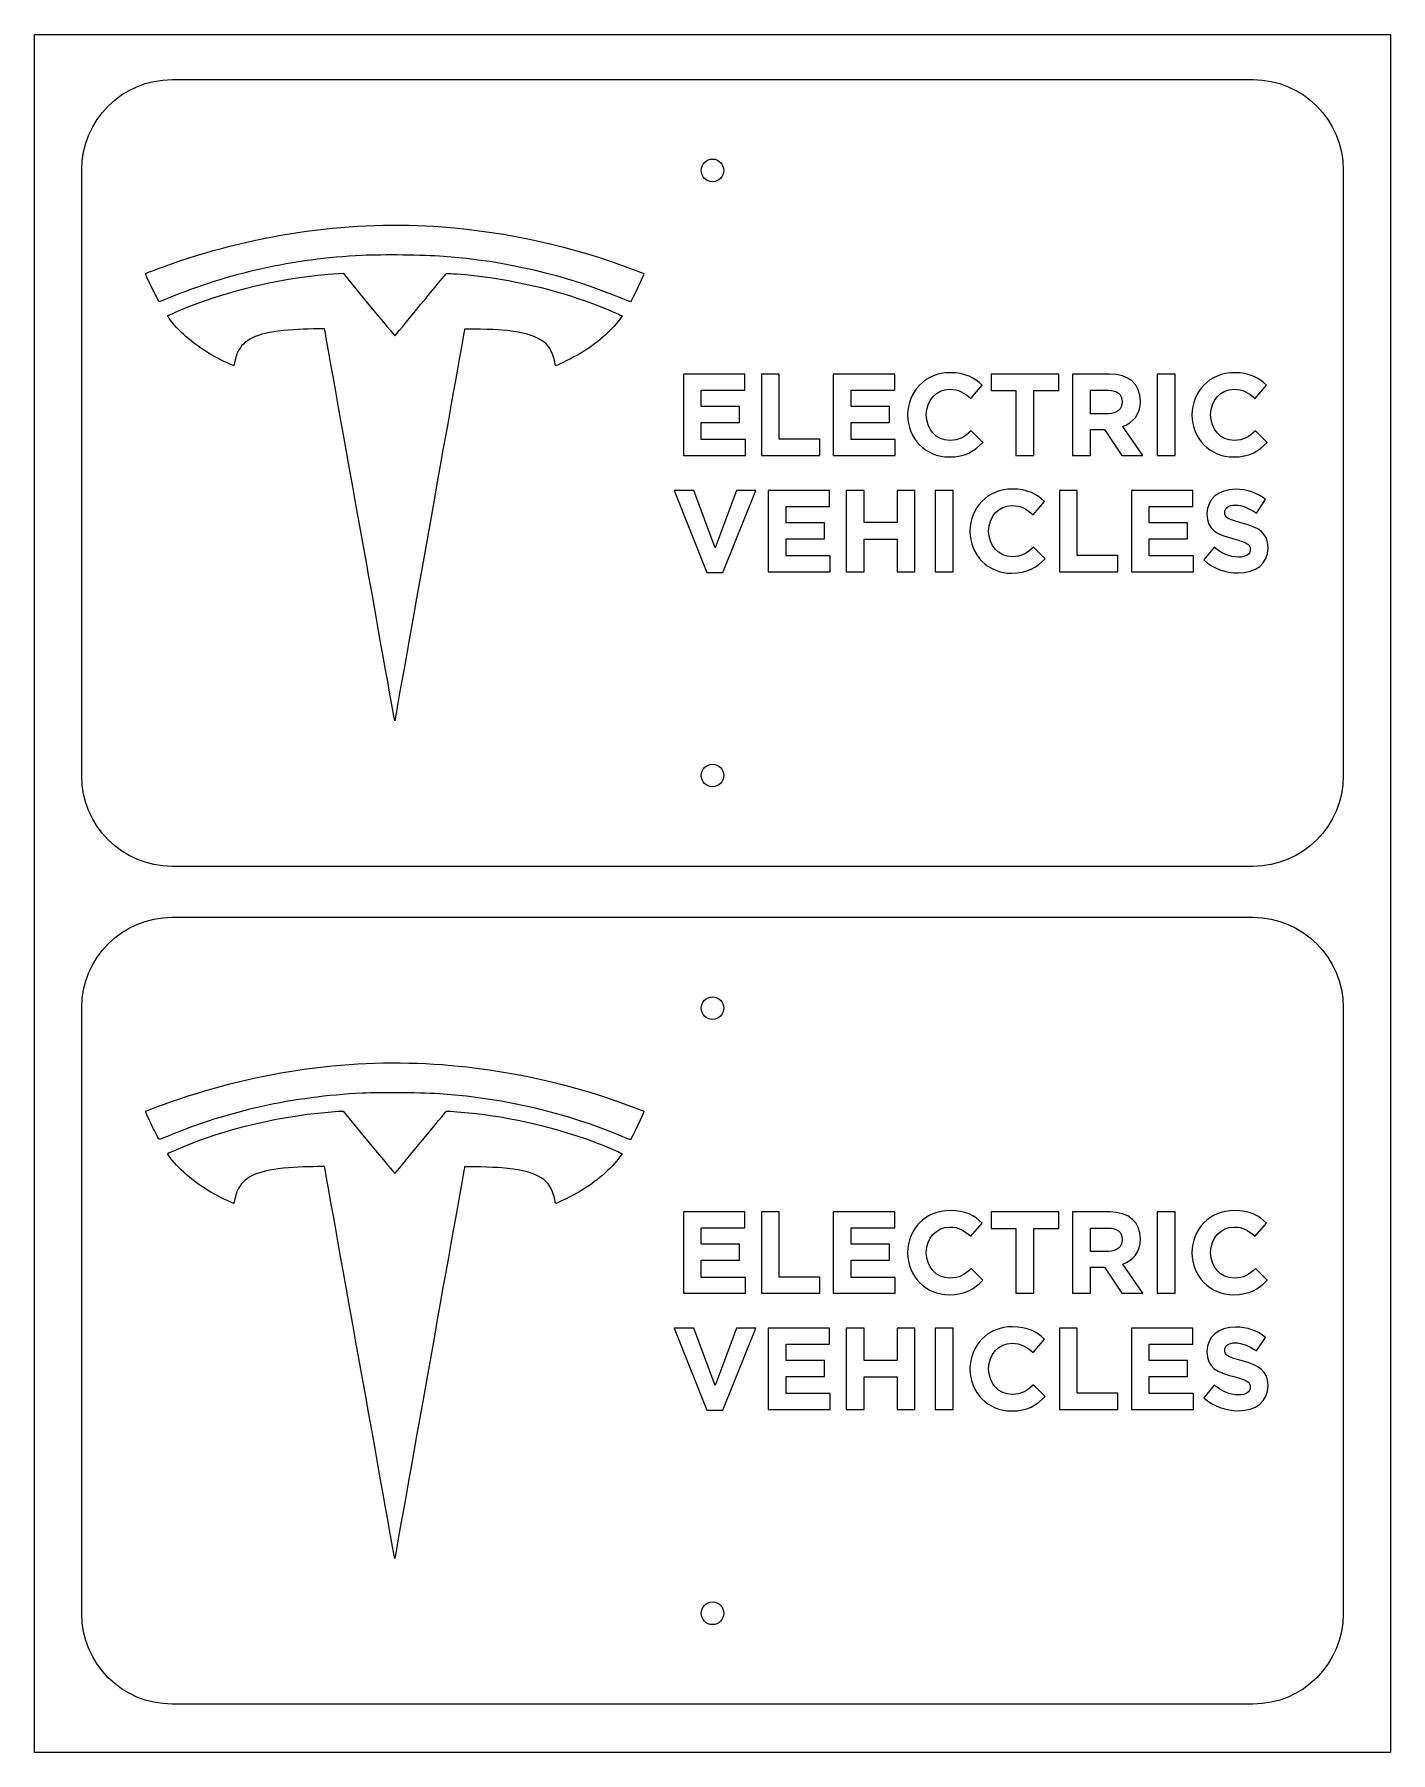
# Model space of a CAD drawing. Extents: x 0 to 300, y 0 to 380.
import ezdxf

# ---------------------------------------------------------------- set-up
doc = ezdxf.new("R2010")
doc.units = 0
doc.layers.add('Ebene_1', color=7, linetype='CONTINUOUS')

msp = doc.modelspace()

# ---------------------------------------------------------------- linework, layer by layer
at = {"layer": 'Ebene_1', "color": 7}
for points in [[(0, 380), (300, 380), (300, 0), (0, 0)], [(30.5, 370)], [(130.00575, 321.55504)], [(157.28191, 286.8575), (157.28191, 290.38072), (147.50949, 290.38072), (147.50949, 294.1611), (155.99607, 294.1611), (155.99607, 297.68432), (147.50949, 297.68432), (147.50949, 301.33612), (157.15333, 301.33612), (157.15333, 304.85933), (143.57481, 304.85933), (143.57481, 286.8575)], [(173.73872, 286.8575), (173.73872, 290.45787), (164.76352, 290.45787), (164.76352, 304.85933), (160.80312, 304.85933), (160.80312, 286.8575)], [(190.43261, 286.8575), (190.43261, 290.38072), (180.66018, 290.38072), (180.66018, 294.1611), (189.14676, 294.1611), (189.14676, 297.68432), (180.66018, 297.68432), (180.66018, 301.33612), (190.30402, 301.33612), (190.30402, 304.85933), (176.7255, 304.85933), (176.7255, 286.8575)], [(226.57007, 301.20753), (226.57007, 304.85933), (211.65427, 304.85933), (211.65427, 301.20753), (217.13197, 301.20753), (217.13197, 286.8575), (221.09237, 286.8575), (221.09237, 301.20753)], [(252.34082, 286.8575), (252.34082, 304.85933), (248.38041, 304.85933), (248.38041, 286.8575)], [(209.76971, 289.76352)], [(272.65556, 289.76352)], [(159.55766, 279.14243), (155.28865, 279.14243), (150.58246, 266.464), (145.87627, 279.14243), (141.5044, 279.14243), (148.78228, 261.01202), (152.27978, 261.01202)], [(176.04219, 261.1406), (176.04219, 264.66382), (166.26977, 264.66382), (166.26977, 268.4442), (174.75635, 268.4442), (174.75635, 271.96742), (166.26977, 271.96742), (166.26977, 275.61922), (175.91361, 275.61922), (175.91361, 279.14243), (162.33508, 279.14243), (162.33508, 261.1406)], [(194.7878, 261.1406), (194.7878, 279.14243), (190.8274, 279.14243), (190.8274, 272.01885), (183.5238, 272.01885), (183.5238, 279.14243), (179.5634, 279.14243), (179.5634, 261.1406), (183.5238, 261.1406), (183.5238, 268.36705), (190.8274, 268.36705), (190.8274, 261.1406)], [(203.24263, 261.1406), (203.24263, 279.14243), (199.28223, 279.14243), (199.28223, 261.1406)], [(239.66339, 261.1406), (239.66339, 264.74097), (230.68819, 264.74097), (230.68819, 279.14243), (226.72779, 279.14243), (226.72779, 261.1406)], [(256.35728, 261.1406), (256.35728, 264.66382), (246.58486, 264.66382), (246.58486, 268.4442), (255.07143, 268.4442), (255.07143, 271.96742), (246.58486, 271.96742), (246.58486, 275.61922), (256.22869, 275.61922), (256.22869, 279.14243), (242.65017, 279.14243), (242.65017, 261.1406)], [(272.89123, 266.464)], [(223.55738, 264.04662)], [(30.500003, 184.72984)], [(130.005747, 136.28488)], [(157.28191, 101.5869), (157.28191, 105.11012), (147.50949, 105.11012), (147.50949, 108.8905), (155.99607, 108.8905), (155.99607, 112.41372), (147.50949, 112.41372), (147.50949, 116.06552), (157.15333, 116.06552), (157.15333, 119.58873), (143.57481, 119.58873), (143.57481, 101.5869)], [(173.73872, 101.5869), (173.73872, 105.18727), (164.76352, 105.18727), (164.76352, 119.58873), (160.80312, 119.58873), (160.80312, 101.5869)], [(190.43261, 101.5869), (190.43261, 105.11012), (180.66018, 105.11012), (180.66018, 108.8905), (189.14676, 108.8905), (189.14676, 112.41372), (180.66018, 112.41372), (180.66018, 116.06552), (190.30402, 116.06552), (190.30402, 119.58873), (176.7255, 119.58873), (176.7255, 101.5869)], [(226.57007, 115.93693), (226.57007, 119.58873), (211.65427, 119.58873), (211.65427, 115.93693), (217.13197, 115.93693), (217.13197, 101.5869), (221.09237, 101.5869), (221.09237, 115.93693)], [(252.34082, 101.5869), (252.34082, 119.58873), (248.38041, 119.58873), (248.38041, 101.5869)], [(209.76971, 104.49292)], [(272.65556, 104.49292)], [(159.55766, 93.87183), (155.28865, 93.87183), (150.58246, 81.1934), (145.87627, 93.87183), (141.5044, 93.87183), (148.78228, 75.74142), (152.27978, 75.74142)], [(176.04219, 75.87), (176.04219, 79.39322), (166.26977, 79.39322), (166.26977, 83.1736), (174.75635, 83.1736), (174.75635, 86.69682), (166.26977, 86.69682), (166.26977, 90.34862), (175.91361, 90.34862), (175.91361, 93.87183), (162.33508, 93.87183), (162.33508, 75.87)], [(194.7878, 75.87), (194.7878, 93.87183), (190.8274, 93.87183), (190.8274, 86.74825), (183.5238, 86.74825), (183.5238, 93.87183), (179.5634, 93.87183), (179.5634, 75.87), (183.5238, 75.87), (183.5238, 83.09645), (190.8274, 83.09645), (190.8274, 75.87)], [(203.24263, 75.87), (203.24263, 93.87183), (199.28223, 93.87183), (199.28223, 75.87)], [(239.66339, 75.87), (239.66339, 79.47037), (230.68819, 79.47037), (230.68819, 93.87183), (226.72779, 93.87183), (226.72779, 75.87)], [(256.35728, 75.87), (256.35728, 79.39322), (246.58486, 79.39322), (246.58486, 83.1736), (255.07143, 83.1736), (255.07143, 86.69682), (246.58486, 86.69682), (246.58486, 90.34862), (256.22869, 90.34862), (256.22869, 93.87183), (242.65017, 93.87183), (242.65017, 75.87)], [(272.89123, 81.1934)], [(223.55738, 78.77602)]]:
    msp.add_lwpolyline(points, close=True, dxfattribs=at)
for points in [[(30.5, 370), (269.5, 370)], [(10.5, 216), (10.5, 350)], [(289.5, 350), (289.5, 216)], [(67.23387, 327.10348), (68.29693, 327.16888), (74.00301, 320.21581)], [(129.60827, 317.93461), (130.00521, 317.7321), (129.49319, 317.02814)], [(237.84533, 304.85929), (229.61592, 304.85929), (229.61592, 286.85746), (233.57632, 286.85746), (233.57632, 292.61805), (236.68807, 292.61805), (240.5456, 286.85746), (245.17465, 286.8575)], [(207.12087, 299.48447), (209.64112, 302.39048)], [(237.58816, 296.11558), (233.57632, 296.11558), (233.57632, 301.28468), (237.51101, 301.28468)], [(270.00672, 299.48447), (272.52698, 302.39048)], [(240.62275, 298.71299), (240.62275, 298.66156)], [(244.63459, 298.86729), (244.63459, 298.91869)], [(193.15659, 295.85839), (193.15659, 295.80699)], [(197.29701, 295.85842), (197.29701, 295.90982)], [(245.17465, 286.8575), (240.77706, 293.28673)], [(256.04245, 295.85839), (256.04245, 295.80699)], [(260.18287, 295.85842), (260.18287, 295.90982)], [(209.76971, 289.76351), (207.24945, 292.30948)], [(272.65556, 289.76351), (270.13531, 292.30948)], [(220.90854, 273.76757), (223.4288, 276.67358)], [(259.36414, 273.97327), (259.36414, 273.92187)], [(263.29883, 274.28191), (263.29883, 274.33331)], [(270.29382, 274.12758), (272.35118, 277.11074)], [(206.94426, 270.14149), (206.94426, 270.09009)], [(211.08468, 270.14152), (211.08468, 270.19292)], [(223.55738, 264.04661), (221.03712, 266.59258)], [(260.98431, 266.56687), (258.64407, 263.76372)], [(268.95655, 266.12965), (268.95655, 266.07825)], [(272.89123, 266.464), (272.89123, 266.5154)], [(79.80575, 228.64034), (79.72555, 228.18473), (79.65835, 228.53913)], [(269.5, 196), (30.5, 196)], [(30.500003, 184.72984), (269.499997, 184.72984)], [(10.500003, 30.72984), (10.500003, 164.72984)], [(289.499997, 164.72984), (289.499997, 30.72984)], [(67.233871, 141.83332), (68.296935, 141.89872), (74.003013, 134.94565)], [(129.608267, 132.66445), (130.005207, 132.46194), (129.493187, 131.75798)], [(237.84533, 119.58869), (229.61592, 119.58869), (229.61592, 101.58686), (233.57632, 101.58686), (233.57632, 107.34745), (236.68807, 107.34745), (240.5456, 101.58686), (245.17465, 101.5869)], [(207.12087, 114.21387), (209.64112, 117.11988)], [(237.58816, 110.84498), (233.57632, 110.84498), (233.57632, 116.01408), (237.51101, 116.01408)], [(270.00672, 114.21387), (272.52698, 117.11988)], [(193.15659, 110.58779), (193.15659, 110.53639)], [(197.29701, 110.58782), (197.29701, 110.63922)], [(240.62275, 113.44239), (240.62275, 113.39096)], [(244.63459, 113.59669), (244.63459, 113.64809)], [(256.04245, 110.58779), (256.04245, 110.53639)], [(260.18287, 110.58782), (260.18287, 110.63922)], [(209.76971, 104.49291), (207.24945, 107.03888)], [(245.17465, 101.5869), (240.77706, 108.01613)], [(272.65556, 104.49291), (270.13531, 107.03888)], [(220.90854, 88.49697), (223.4288, 91.40298)], [(270.29382, 88.85698), (272.35118, 91.84014)], [(259.36414, 88.70267), (259.36414, 88.65127)], [(263.29883, 89.01131), (263.29883, 89.06271)], [(206.94426, 84.87089), (206.94426, 84.81949)], [(211.08468, 84.87092), (211.08468, 84.92232)], [(223.55738, 78.77601), (221.03712, 81.32198)], [(260.98431, 81.29627), (258.64407, 78.49312)], [(268.95655, 80.85905), (268.95655, 80.80765)], [(272.89123, 81.1934), (272.89123, 81.2448)], [(79.805744, 43.37018), (79.725554, 42.91457), (79.658352, 43.26897)], [(269.499997, 10.72984), (30.500003, 10.72984)]]:
    msp.add_lwpolyline(points, dxfattribs=at)
for points in [[(10.5, 350), (10.5, 361.08), (19.42, 370), (30.5, 370)], [(269.5, 370), (280.58, 370), (289.5, 361.08), (289.5, 350)], [(147.50002, 349.9125), (147.50002, 350.575541), (147.763412, 351.211426), (148.232253, 351.680267)], [(148.232253, 348.144733), (147.763412, 348.613574), (147.50002, 349.249459), (147.50002, 349.9125)], [(148.232253, 351.680267), (148.701094, 352.149108), (149.336979, 352.4125), (150.00002, 352.4125)], [(150.00002, 352.4125), (150.663061, 352.4125), (151.298946, 352.149108), (151.767787, 351.680267)], [(151.767787, 351.680267), (152.236628, 351.211426), (152.50002, 350.575541), (152.50002, 349.9125)], [(152.50002, 349.9125), (152.50002, 349.249459), (152.236628, 348.613574), (151.767787, 348.144733)], [(150.00002, 347.4125), (149.336979, 347.4125), (148.701094, 347.675892), (148.232253, 348.144733)], [(151.767787, 348.144733), (151.298946, 347.675892), (150.663061, 347.4125), (150.00002, 347.4125)], [(30.33008, 329.25633), (49.78156, 336.09247), (70.55523, 338.92537), (90.21649, 337.42303)], [(90.21649, 337.42303), (104.92191, 336.29936), (118.78108, 333.19741), (132.88878, 327.87213)], [(72.48814, 331.09974), (57.1368, 330.34284), (43.01329, 327.21433), (29.43976, 321.56408)], [(90.46959, 330.89415), (86.06613, 331.21356), (76.91795, 331.31816), (72.48814, 331.09974)], [(130.00575, 321.55504), (117.91369, 326.6548), (104.17566, 329.89996), (90.46959, 330.89415)], [(26.30905, 323.31966), (25.10338, 325.75234), (24.54151, 327.01605), (24.6274, 327.10194)], [(24.6274, 327.10194), (24.7153, 327.18974), (28.25518, 328.52712), (30.33008, 329.25633)], [(31.84875, 318.82549), (42.05686, 323.26646), (55.32586, 326.37061), (67.23387, 327.10348)], [(85.44654, 320.23679), (88.51728, 323.97886), (91.07661, 327.06954), (91.13391, 327.10497)], [(91.13391, 327.10497), (91.2535, 327.17887), (93.80732, 327.01417), (96.03807, 326.78867)], [(134.83862, 327.11115), (134.95395, 326.99583), (132.13308, 321.10712), (131.84725, 320.8665)], [(132.88878, 327.87213), (133.93914, 327.47565), (134.81657, 327.13321), (134.83862, 327.11115)], [(27.6101, 320.90596), (27.5389, 320.93326), (26.95346, 322.01943), (26.30905, 323.31966)], [(96.03807, 326.78867), (105.44546, 325.83775), (114.89374, 323.66088), (123.47545, 320.46712)], [(29.43976, 321.56408), (28.50461, 321.17481), (27.68126, 320.87865), (27.6101, 320.90596)], [(74.00301, 320.21581), (77.14135, 316.39163), (79.74381, 313.30106), (79.78625, 313.34788)], [(79.78625, 313.34788), (79.82865, 313.39458), (82.37582, 316.49472), (85.44654, 320.23679)], [(123.47545, 320.46712), (125.50077, 319.71337), (128.7586, 318.36807), (129.60827, 317.93461)], [(131.84725, 320.8665), (131.80895, 320.8342), (130.98022, 321.14406), (130.00575, 321.55504)], [(29.4695, 317.72685), (29.4695, 317.77065), (29.64035, 317.87722), (29.84916, 317.96363)], [(30.06945, 316.851), (29.73947, 317.28891), (29.4695, 317.68305), (29.4695, 317.72685)], [(29.84916, 317.96363), (30.05798, 318.05003), (30.95781, 318.43788), (31.84875, 318.82549)], [(39.82265, 308.77551), (35.61714, 311.13656), (32.31549, 313.87027), (30.06945, 316.851)], [(129.49319, 317.02814), (127.50335, 314.29235), (124.3839, 311.60385), (120.52077, 309.29526)], [(57.41312, 314.69031), (50.66038, 314.28761), (47.18726, 313.10508), (45.5086, 310.63706)], [(64.19653, 314.86183), (64.19653, 314.93973), (59.68223, 314.82573), (57.41312, 314.69031)], [(79.65835, 228.53913), (79.48073, 229.47592), (64.19653, 314.80695), (64.19653, 314.86183)], [(95.16755, 314.81562), (95.12545, 314.76942), (82.47546, 243.80688), (79.80575, 228.64034)], [(103.37832, 314.60062), (101.80272, 314.73432), (95.24988, 314.90592), (95.16755, 314.81562)], [(114.85168, 308.62115), (113.78024, 312.33668), (110.61451, 313.98653), (103.37832, 314.60062)], [(44.11719, 306.73492), (44.03499, 306.65272), (41.22868, 307.98614), (39.82265, 308.77551)], [(45.5086, 310.63706), (44.8897, 309.72712), (44.63132, 309.07831), (44.36119, 307.75615)], [(115.17153, 307.2281), (115.13163, 307.52245), (114.98774, 308.14933), (114.85168, 308.62115)], [(120.52077, 309.29526), (119.45834, 308.66034), (115.94132, 306.8951), (115.46178, 306.75605)], [(44.36119, 307.75615), (44.25146, 307.21892), (44.14165, 306.75938), (44.11719, 306.73492)], [(115.46178, 306.75605), (115.26389, 306.69855), (115.23736, 306.74175), (115.17153, 307.2281)], [(202.54326, 305.1679), (197.01412, 305.1679), (193.15659, 300.97605), (193.15659, 295.85839)], [(209.64112, 302.39048), (207.96952, 304.03636), (205.93789, 305.1679), (202.54326, 305.1679)], [(244.63459, 298.91869), (244.63459, 302.62192), (242.08862, 304.85929), (237.84533, 304.85929)], [(265.42911, 305.1679), (259.89998, 305.1679), (256.04245, 300.97605), (256.04245, 295.85839)], [(272.52698, 302.39048), (270.85538, 304.03636), (268.82374, 305.1679), (265.42911, 305.1679)], [(197.29701, 295.90982), (197.29701, 298.99585), (199.48295, 301.5161), (202.51754, 301.5161)], [(202.51754, 301.5161), (204.31772, 301.5161), (205.73215, 300.7446), (207.12087, 299.48447)], [(237.51101, 301.28468), (239.43978, 301.28468), (240.62275, 300.41031), (240.62275, 298.71299)], [(260.18287, 295.90982), (260.18287, 298.99585), (262.3688, 301.5161), (265.4034, 301.5161)], [(265.4034, 301.5161), (267.20358, 301.5161), (268.61801, 300.7446), (270.00672, 299.48447)], [(240.62275, 298.66156), (240.62275, 297.14426), (239.51693, 296.11558), (237.58816, 296.11558)], [(240.77706, 293.28673), (243.06586, 294.13538), (244.63459, 295.96128), (244.63459, 298.86729)], [(193.15659, 295.80699), (193.15659, 290.63789), (197.09127, 286.54891), (202.38896, 286.54891)], [(202.51754, 290.2007), (199.43151, 290.2007), (197.29701, 292.77239), (197.29701, 295.85842)], [(256.04245, 295.80699), (256.04245, 290.63789), (259.97713, 286.54891), (265.27481, 286.54891)], [(265.4034, 290.2007), (262.31737, 290.2007), (260.18287, 292.77239), (260.18287, 295.85842)], [(202.38896, 286.54891), (205.86074, 286.54891), (207.91809, 287.78332), (209.76971, 289.76352)], [(207.24945, 292.30948), (205.83502, 291.02364), (204.57489, 290.2007), (202.51754, 290.2007)], [(265.27481, 286.54891), (268.74659, 286.54891), (270.80395, 287.78332), (272.65556, 289.76352)], [(270.13531, 292.30948), (268.72088, 291.02364), (267.46075, 290.2007), (265.4034, 290.2007)], [(216.33093, 279.451), (210.8018, 279.451), (206.94426, 275.25915), (206.94426, 270.14149)], [(223.4288, 276.67358), (221.7572, 278.31946), (219.72556, 279.451), (216.33093, 279.451)], [(265.66478, 279.39954), (261.98727, 279.39954), (259.36414, 277.23932), (259.36414, 273.97327)], [(272.35118, 277.11074), (270.52528, 278.5766), (268.28791, 279.39954), (265.66478, 279.39954)], [(211.08468, 270.19292), (211.08468, 273.27895), (213.27062, 275.7992), (216.30521, 275.7992)], [(216.30521, 275.7992), (218.1054, 275.7992), (219.51983, 275.0277), (220.90854, 273.76757)], [(259.36414, 273.92187), (259.36414, 270.34722), (261.70438, 269.34426), (265.33046, 268.41845)], [(263.29883, 274.33331), (263.29883, 275.20768), (264.09605, 275.90204), (265.61335, 275.90204)], [(267.18208, 271.91595), (264.07033, 272.71318), (263.29883, 273.09893), (263.29883, 274.28191)], [(265.61335, 275.90204), (267.13065, 275.90204), (268.69938, 275.2334), (270.29382, 274.12758)], [(206.94426, 270.09009), (206.94426, 264.92099), (210.87895, 260.83201), (216.17663, 260.83201)], [(216.30521, 264.4838), (213.21919, 264.4838), (211.08468, 267.05549), (211.08468, 270.14152)], [(272.89123, 266.5154), (272.89123, 269.65286), (270.83388, 270.96443), (267.18208, 271.91595)], [(221.03712, 266.59258), (219.62269, 265.30674), (218.36257, 264.4838), (216.30521, 264.4838)], [(266.35914, 264.38093), (264.30179, 264.38093), (262.60447, 265.22959), (260.98431, 266.56687)], [(265.33046, 268.41845), (268.33934, 267.64695), (268.95655, 267.13261), (268.95655, 266.12965)], [(266.28199, 260.88343), (270.16524, 260.88343), (272.89123, 262.88935), (272.89123, 266.464)], [(268.95655, 266.07825), (268.95655, 265.02385), (267.9793, 264.38093), (266.35914, 264.38093)], [(216.17663, 260.83201), (219.64841, 260.83201), (221.70576, 262.06642), (223.55738, 264.04662)], [(258.64407, 263.76372), (260.80429, 261.83496), (263.556, 260.88343), (266.28199, 260.88343)], [(147.50002, 216.08751), (147.50002, 216.750551), (147.763412, 217.386436), (148.232253, 217.855277)], [(148.232253, 217.855277), (148.701094, 218.324118), (149.336979, 218.58751), (150.00002, 218.58751)], [(150.00002, 218.58751), (150.663061, 218.58751), (151.298946, 218.324118), (151.767787, 217.855277)], [(151.767787, 217.855277), (152.236628, 217.386436), (152.50002, 216.750551), (152.50002, 216.08751)], [(30.5, 196), (19.42, 196), (10.5, 204.92), (10.5, 216)], [(148.232253, 214.319743), (147.763412, 214.788584), (147.50002, 215.424469), (147.50002, 216.08751)], [(150.00002, 213.58751), (149.336979, 213.58751), (148.701094, 213.850902), (148.232253, 214.319743)], [(151.767787, 214.319743), (151.298946, 213.850902), (150.663061, 213.58751), (150.00002, 213.58751)], [(152.50002, 216.08751), (152.50002, 215.424469), (152.236628, 214.788584), (151.767787, 214.319743)], [(289.5, 216), (289.5, 204.92), (280.58, 196), (269.5, 196)], [(10.500003, 164.72984), (10.500003, 175.80984), (19.420003, 184.72984), (30.500003, 184.72984)], [(269.499997, 184.72984), (280.579997, 184.72984), (289.499997, 175.80984), (289.499997, 164.72984)], [(147.500017, 164.64234), (147.500017, 165.305381), (147.763409, 165.941266), (148.23225, 166.410107)], [(148.23225, 162.874573), (147.763409, 163.343414), (147.500017, 163.979299), (147.500017, 164.64234)], [(148.23225, 166.410107), (148.701091, 166.878948), (149.336976, 167.14234), (150.000017, 167.14234)], [(150.000017, 167.14234), (150.663058, 167.14234), (151.298943, 166.878948), (151.767784, 166.410107)], [(151.767784, 166.410107), (152.236625, 165.941266), (152.500017, 165.305381), (152.500017, 164.64234)], [(152.500017, 164.64234), (152.500017, 163.979299), (152.236625, 163.343414), (151.767784, 162.874573)], [(150.000017, 162.14234), (149.336976, 162.14234), (148.701091, 162.405732), (148.23225, 162.874573)], [(151.767784, 162.874573), (151.298943, 162.405732), (150.663058, 162.14234), (150.000017, 162.14234)], [(30.330076, 143.98617), (49.781563, 150.82231), (70.555231, 153.65521), (90.216484, 152.15287)], [(90.216484, 152.15287), (104.921907, 151.0292), (118.781077, 147.92725), (132.888777, 142.60197)], [(72.488134, 145.82958), (57.136802, 145.07268), (43.013291, 141.94417), (29.439764, 136.29392)], [(90.46959, 145.62399), (86.066124, 145.9434), (76.917952, 146.048), (72.488134, 145.82958)], [(130.005747, 136.28488), (117.913687, 141.38464), (104.175657, 144.6298), (90.46959, 145.62399)], [(26.30905, 138.0495), (25.10338, 140.48218), (24.541512, 141.74589), (24.627401, 141.83178)], [(24.627401, 141.83178), (24.715301, 141.91958), (28.255177, 143.25696), (30.330076, 143.98617)], [(31.848753, 133.55533), (42.056857, 137.9963), (55.325864, 141.10045), (67.233871, 141.83332)], [(85.446539, 134.96663), (88.517282, 138.7087), (91.076608, 141.79938), (91.133911, 141.83481)], [(91.133911, 141.83481), (91.2535, 141.90871), (93.807317, 141.74401), (96.038064, 141.51851)], [(96.038064, 141.51851), (105.445457, 140.56759), (114.893737, 138.39072), (123.475447, 135.19696)], [(134.838617, 141.84099), (134.953947, 141.72567), (132.133077, 135.83696), (131.847247, 135.59634)], [(132.888777, 142.60197), (133.939137, 142.20549), (134.816567, 141.86305), (134.838617, 141.84099)], [(27.610096, 135.6358), (27.538936, 135.6631), (26.953461, 136.74927), (26.30905, 138.0495)], [(29.439764, 136.29392), (28.504607, 135.90465), (27.681261, 135.60849), (27.610096, 135.6358)], [(29.849156, 132.69347), (30.057979, 132.77987), (30.957805, 133.16772), (31.848753, 133.55533)], [(74.003013, 134.94565), (77.141347, 131.12147), (79.743815, 128.0309), (79.786244, 128.07772)], [(79.786244, 128.07772), (79.828644, 128.12442), (82.375822, 131.22456), (85.446539, 134.96663)], [(123.475447, 135.19696), (125.500767, 134.44321), (128.758597, 133.09791), (129.608267, 132.66445)], [(131.847247, 135.59634), (131.808947, 135.56404), (130.980217, 135.8739), (130.005747, 136.28488)], [(29.4695, 132.45669), (29.4695, 132.50049), (29.64035, 132.60706), (29.849156, 132.69347)], [(30.069451, 131.58084), (29.739468, 132.01875), (29.4695, 132.41289), (29.4695, 132.45669)], [(39.822649, 123.50535), (35.617142, 125.8664), (32.315491, 128.60011), (30.069451, 131.58084)], [(57.413117, 129.42015), (50.660376, 129.01745), (47.187257, 127.83492), (45.508605, 125.3669)], [(64.196526, 129.59167), (64.196526, 129.66957), (59.682226, 129.55557), (57.413117, 129.42015)], [(79.658352, 43.26897), (79.48073, 44.20576), (64.196526, 129.53679), (64.196526, 129.59167)], [(95.167545, 129.54546), (95.125485, 129.49926), (82.475458, 58.53672), (79.805744, 43.37018)], [(103.378317, 129.33046), (101.802717, 129.46416), (95.249878, 129.63576), (95.167545, 129.54546)], [(114.851677, 123.35099), (113.780237, 127.06652), (110.614507, 128.71637), (103.378317, 129.33046)], [(129.493187, 131.75798), (127.503347, 129.02219), (124.383897, 126.33369), (120.520767, 124.0251)], [(44.117188, 121.46476), (44.034988, 121.38256), (41.228684, 122.71598), (39.822649, 123.50535)], [(44.361195, 122.48599), (44.251456, 121.94876), (44.141646, 121.48922), (44.117188, 121.46476)], [(45.508605, 125.3669), (44.889695, 124.45696), (44.631321, 123.80815), (44.361195, 122.48599)], [(115.171527, 121.95794), (115.131627, 122.25229), (114.987737, 122.87917), (114.851677, 123.35099)], [(115.461777, 121.48589), (115.263887, 121.42839), (115.237357, 121.47159), (115.171527, 121.95794)], [(120.520767, 124.0251), (119.458337, 123.39018), (115.941317, 121.62494), (115.461777, 121.48589)], [(202.54326, 119.8973), (197.01412, 119.8973), (193.15659, 115.70545), (193.15659, 110.58779)], [(209.64112, 117.11988), (207.96952, 118.76576), (205.93789, 119.8973), (202.54326, 119.8973)], [(244.63459, 113.64809), (244.63459, 117.35132), (242.08862, 119.58869), (237.84533, 119.58869)], [(265.42911, 119.8973), (259.89998, 119.8973), (256.04245, 115.70545), (256.04245, 110.58779)], [(272.52698, 117.11988), (270.85538, 118.76576), (268.82374, 119.8973), (265.42911, 119.8973)], [(197.29701, 110.63922), (197.29701, 113.72525), (199.48295, 116.2455), (202.51754, 116.2455)], [(202.51754, 116.2455), (204.31772, 116.2455), (205.73215, 115.474), (207.12087, 114.21387)], [(237.51101, 116.01408), (239.43978, 116.01408), (240.62275, 115.13971), (240.62275, 113.44239)], [(260.18287, 110.63922), (260.18287, 113.72525), (262.3688, 116.2455), (265.4034, 116.2455)], [(265.4034, 116.2455), (267.20358, 116.2455), (268.61801, 115.474), (270.00672, 114.21387)], [(193.15659, 110.53639), (193.15659, 105.36729), (197.09127, 101.27831), (202.38896, 101.27831)], [(202.51754, 104.9301), (199.43151, 104.9301), (197.29701, 107.50179), (197.29701, 110.58782)], [(240.62275, 113.39096), (240.62275, 111.87366), (239.51693, 110.84498), (237.58816, 110.84498)], [(240.77706, 108.01613), (243.06586, 108.86478), (244.63459, 110.69068), (244.63459, 113.59669)], [(256.04245, 110.53639), (256.04245, 105.36729), (259.97713, 101.27831), (265.27481, 101.27831)], [(265.4034, 104.9301), (262.31737, 104.9301), (260.18287, 107.50179), (260.18287, 110.58782)], [(207.24945, 107.03888), (205.83502, 105.75304), (204.57489, 104.9301), (202.51754, 104.9301)], [(270.13531, 107.03888), (268.72088, 105.75304), (267.46075, 104.9301), (265.4034, 104.9301)], [(202.38896, 101.27831), (205.86074, 101.27831), (207.91809, 102.51272), (209.76971, 104.49292)], [(265.27481, 101.27831), (268.74659, 101.27831), (270.80395, 102.51272), (272.65556, 104.49292)], [(216.33093, 94.1804), (210.8018, 94.1804), (206.94426, 89.98855), (206.94426, 84.87089)], [(223.4288, 91.40298), (221.7572, 93.04886), (219.72556, 94.1804), (216.33093, 94.1804)], [(265.66478, 94.12894), (261.98727, 94.12894), (259.36414, 91.96872), (259.36414, 88.70267)], [(272.35118, 91.84014), (270.52528, 93.306), (268.28791, 94.12894), (265.66478, 94.12894)], [(211.08468, 84.92232), (211.08468, 88.00835), (213.27062, 90.5286), (216.30521, 90.5286)], [(216.30521, 90.5286), (218.1054, 90.5286), (219.51983, 89.7571), (220.90854, 88.49697)], [(259.36414, 88.65127), (259.36414, 85.07662), (261.70438, 84.07366), (265.33046, 83.14785)], [(263.29883, 89.06271), (263.29883, 89.93708), (264.09605, 90.63144), (265.61335, 90.63144)], [(267.18208, 86.64535), (264.07033, 87.44258), (263.29883, 87.82833), (263.29883, 89.01131)], [(265.61335, 90.63144), (267.13065, 90.63144), (268.69938, 89.9628), (270.29382, 88.85698)], [(206.94426, 84.81949), (206.94426, 79.65039), (210.87895, 75.56141), (216.17663, 75.56141)], [(216.30521, 79.2132), (213.21919, 79.2132), (211.08468, 81.78489), (211.08468, 84.87092)], [(272.89123, 81.2448), (272.89123, 84.38226), (270.83388, 85.69383), (267.18208, 86.64535)], [(221.03712, 81.32198), (219.62269, 80.03614), (218.36257, 79.2132), (216.30521, 79.2132)], [(266.35914, 79.11033), (264.30179, 79.11033), (262.60447, 79.95899), (260.98431, 81.29627)], [(265.33046, 83.14785), (268.33934, 82.37635), (268.95655, 81.86201), (268.95655, 80.85905)], [(266.28199, 75.61283), (270.16524, 75.61283), (272.89123, 77.61875), (272.89123, 81.1934)], [(268.95655, 80.80765), (268.95655, 79.75325), (267.9793, 79.11033), (266.35914, 79.11033)], [(216.17663, 75.56141), (219.64841, 75.56141), (221.70576, 76.79582), (223.55738, 78.77602)], [(258.64407, 78.49312), (260.80429, 76.56436), (263.556, 75.61283), (266.28199, 75.61283)], [(30.500003, 10.72984), (19.420003, 10.72984), (10.500003, 19.64984), (10.500003, 30.72984)], [(147.500017, 30.81735), (147.500017, 31.480391), (147.763409, 32.116276), (148.23225, 32.585117)], [(148.23225, 29.049583), (147.763409, 29.518424), (147.500017, 30.154309), (147.500017, 30.81735)], [(148.23225, 32.585117), (148.701091, 33.053958), (149.336976, 33.31735), (150.000017, 33.31735)], [(150.000017, 33.31735), (150.663058, 33.31735), (151.298943, 33.053958), (151.767784, 32.585117)], [(151.767784, 32.585117), (152.236625, 32.116276), (152.500017, 31.480391), (152.500017, 30.81735)], [(152.500017, 30.81735), (152.500017, 30.154309), (152.236625, 29.518424), (151.767784, 29.049583)], [(289.499997, 30.72984), (289.499997, 19.64984), (280.579997, 10.72984), (269.499997, 10.72984)], [(150.000017, 28.31735), (149.336976, 28.31735), (148.701091, 28.580742), (148.23225, 29.049583)], [(151.767784, 29.049583), (151.298943, 28.580742), (150.663058, 28.31735), (150.000017, 28.31735)]]:
    msp.add_open_spline(points, degree=3, dxfattribs=at)

doc.saveas('drawing.dxf')
